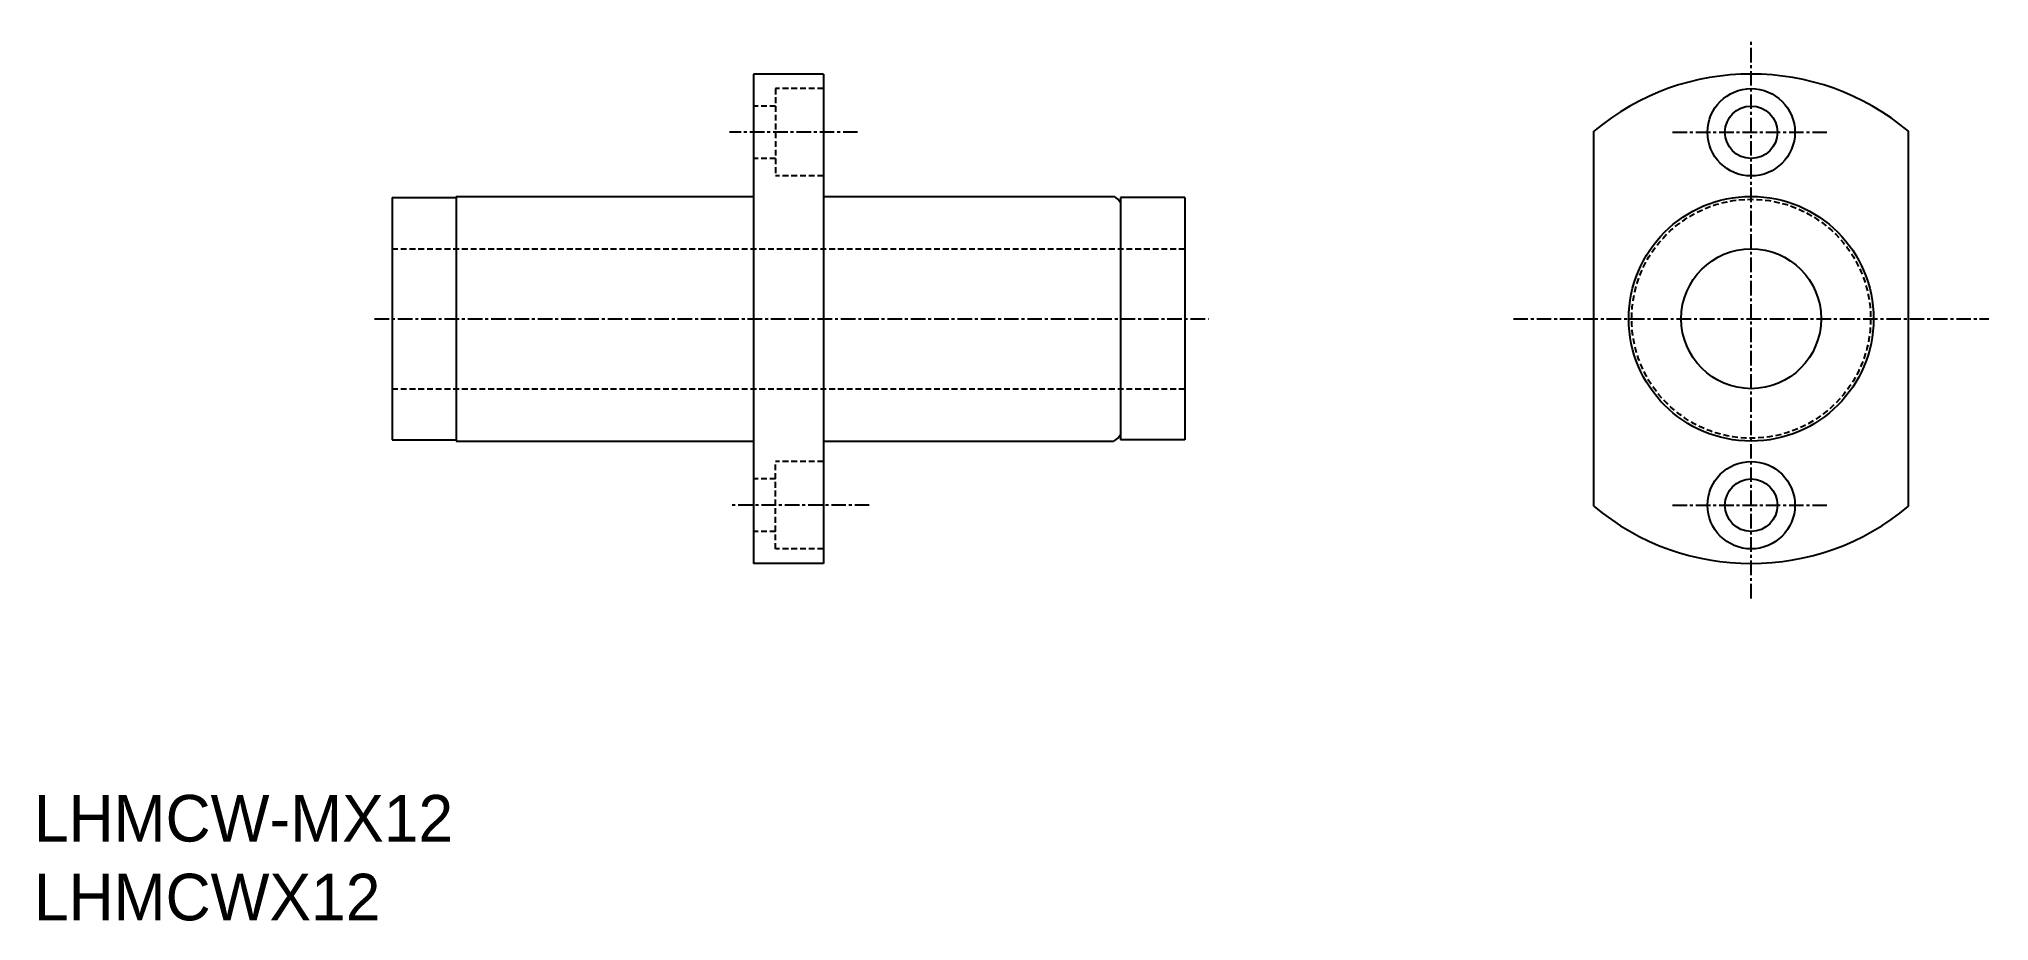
# Model space of a CAD drawing. Extents: x 55 to 222, y 53 to 129.
import ezdxf

# ---------------------------------------------------------------- set-up
doc = ezdxf.new("R2010")
doc.units = 0
doc.linetypes.add('CENTER', pattern=[2, 1.25, -0.25, 0.25, -0.25])
doc.linetypes.add('DASHED', pattern=[0.75, 0.5, -0.25])
doc.layers.get('0').update_dxf_attribs({"linetype": 'CONTINUOUS'})
doc.layers.add('CENTER', color=1, linetype='CENTER')

msp = doc.modelspace()

# ---------------------------------------------------------------- linework, layer by layer
at = {"color": 7, "linetype": 'CONTINUOUS'}
for p, q in [((122.48, 125.78), (116.48, 125.78)), ((116.48, 125.78), (116.48, 83.78)), ((122.48, 125.78), (122.48, 83.78)), ((188.57, 88.7), (188.57, 120.87)), ((215.57, 88.7), (215.57, 120.87)), ((85.48, 115.18), (85.48, 94.38)), ((85.48, 115.18), (90.98, 115.18)), ((90.98, 115.28), (90.98, 94.28)), ((90.98, 115.28), (116.48, 115.28)), ((122.48, 115.28), (147.38, 115.28)), ((147.98, 115.18), (147.98, 94.38)), ((153.48, 115.18), (147.98, 115.18)), ((153.48, 115.18), (153.48, 94.38)), ((85.48, 94.38), (90.98, 94.38)), ((90.98, 94.28), (116.48, 94.28)), ((122.48, 94.28), (147.38, 94.28)), ((153.48, 94.38), (147.98, 94.38)), ((122.48, 83.78), (116.48, 83.78))]:
    msp.add_line(p, q, dxfattribs=at)
at = {"color": 3, "linetype": 'DASHED'}
for p, q in [((118.38, 124.53), (118.38, 117.03)), ((122.48, 124.53), (118.38, 124.53)), ((118.38, 123.03), (116.48, 123.03)), ((118.38, 118.53), (116.48, 118.53)), ((122.48, 117.03), (118.38, 117.03)), ((85.48, 110.78), (153.48, 110.78)), ((85.48, 98.78), (153.48, 98.78)), ((118.38, 85.03), (118.38, 92.53)), ((122.48, 92.53), (118.38, 92.53)), ((118.38, 91.03), (116.48, 91.03)), ((118.38, 86.53), (116.48, 86.53)), ((122.48, 85.03), (118.38, 85.03))]:
    msp.add_line(p, q, dxfattribs=at)
at = {"color": 7, "linetype": 'CONTINUOUS'}
for centre, radius in [((202.07, 120.78), 3.75), ((202.07, 120.78), 2.25), ((202.07, 104.78), 10.5), ((202.07, 104.78), 6), ((202.07, 88.78), 3.75), ((202.07, 88.78), 2.25)]:
    msp.add_circle(centre, radius, dxfattribs=at)
at = {"color": 3, "linetype": 'DASHED'}
msp.add_circle((202.07, 104.78), 10.25, dxfattribs=at)
at = {"color": 7, "linetype": 'CONTINUOUS'}
for centre, radius, start, end in [((202.07, 104.78), 21, 49.9948, 130.0052), ((146.83, 114.11), 1.3, 27.7958, 64.6683), ((146.83, 95.46), 1.3, 295.3317, 332.2042), ((202.07, 104.78), 21, 229.9948, 310.0052)]:
    msp.add_arc(centre, radius, start, end, dxfattribs=at)
at = {"layer": 'CENTER', "color": 1, "linetype": 'CENTER'}
for p, q in [((202.07, 80.78), (202.07, 128.78)), ((125.42, 120.78), (114.42, 120.78)), ((195.32, 120.78), (208.82, 120.78)), ((83.98, 104.78), (155.53, 104.78)), ((181.67, 104.78), (222.47, 104.78)), ((126.42, 88.78), (114.42, 88.78)), ((195.32, 88.78), (208.82, 88.78))]:
    msp.add_line(p, q, dxfattribs=at)

# ---------------------------------------------------------------- texts
at = {"color": 7, "linetype": 'CONTINUOUS'}
for s, p in [('LHMCW-MX12', (54.76, 59.92)), ('LHMCWX12', (54.76, 53.16))]:
    msp.add_text(s, height=4, dxfattribs=at).set_placement(p)

doc.saveas('drawing.dxf')
